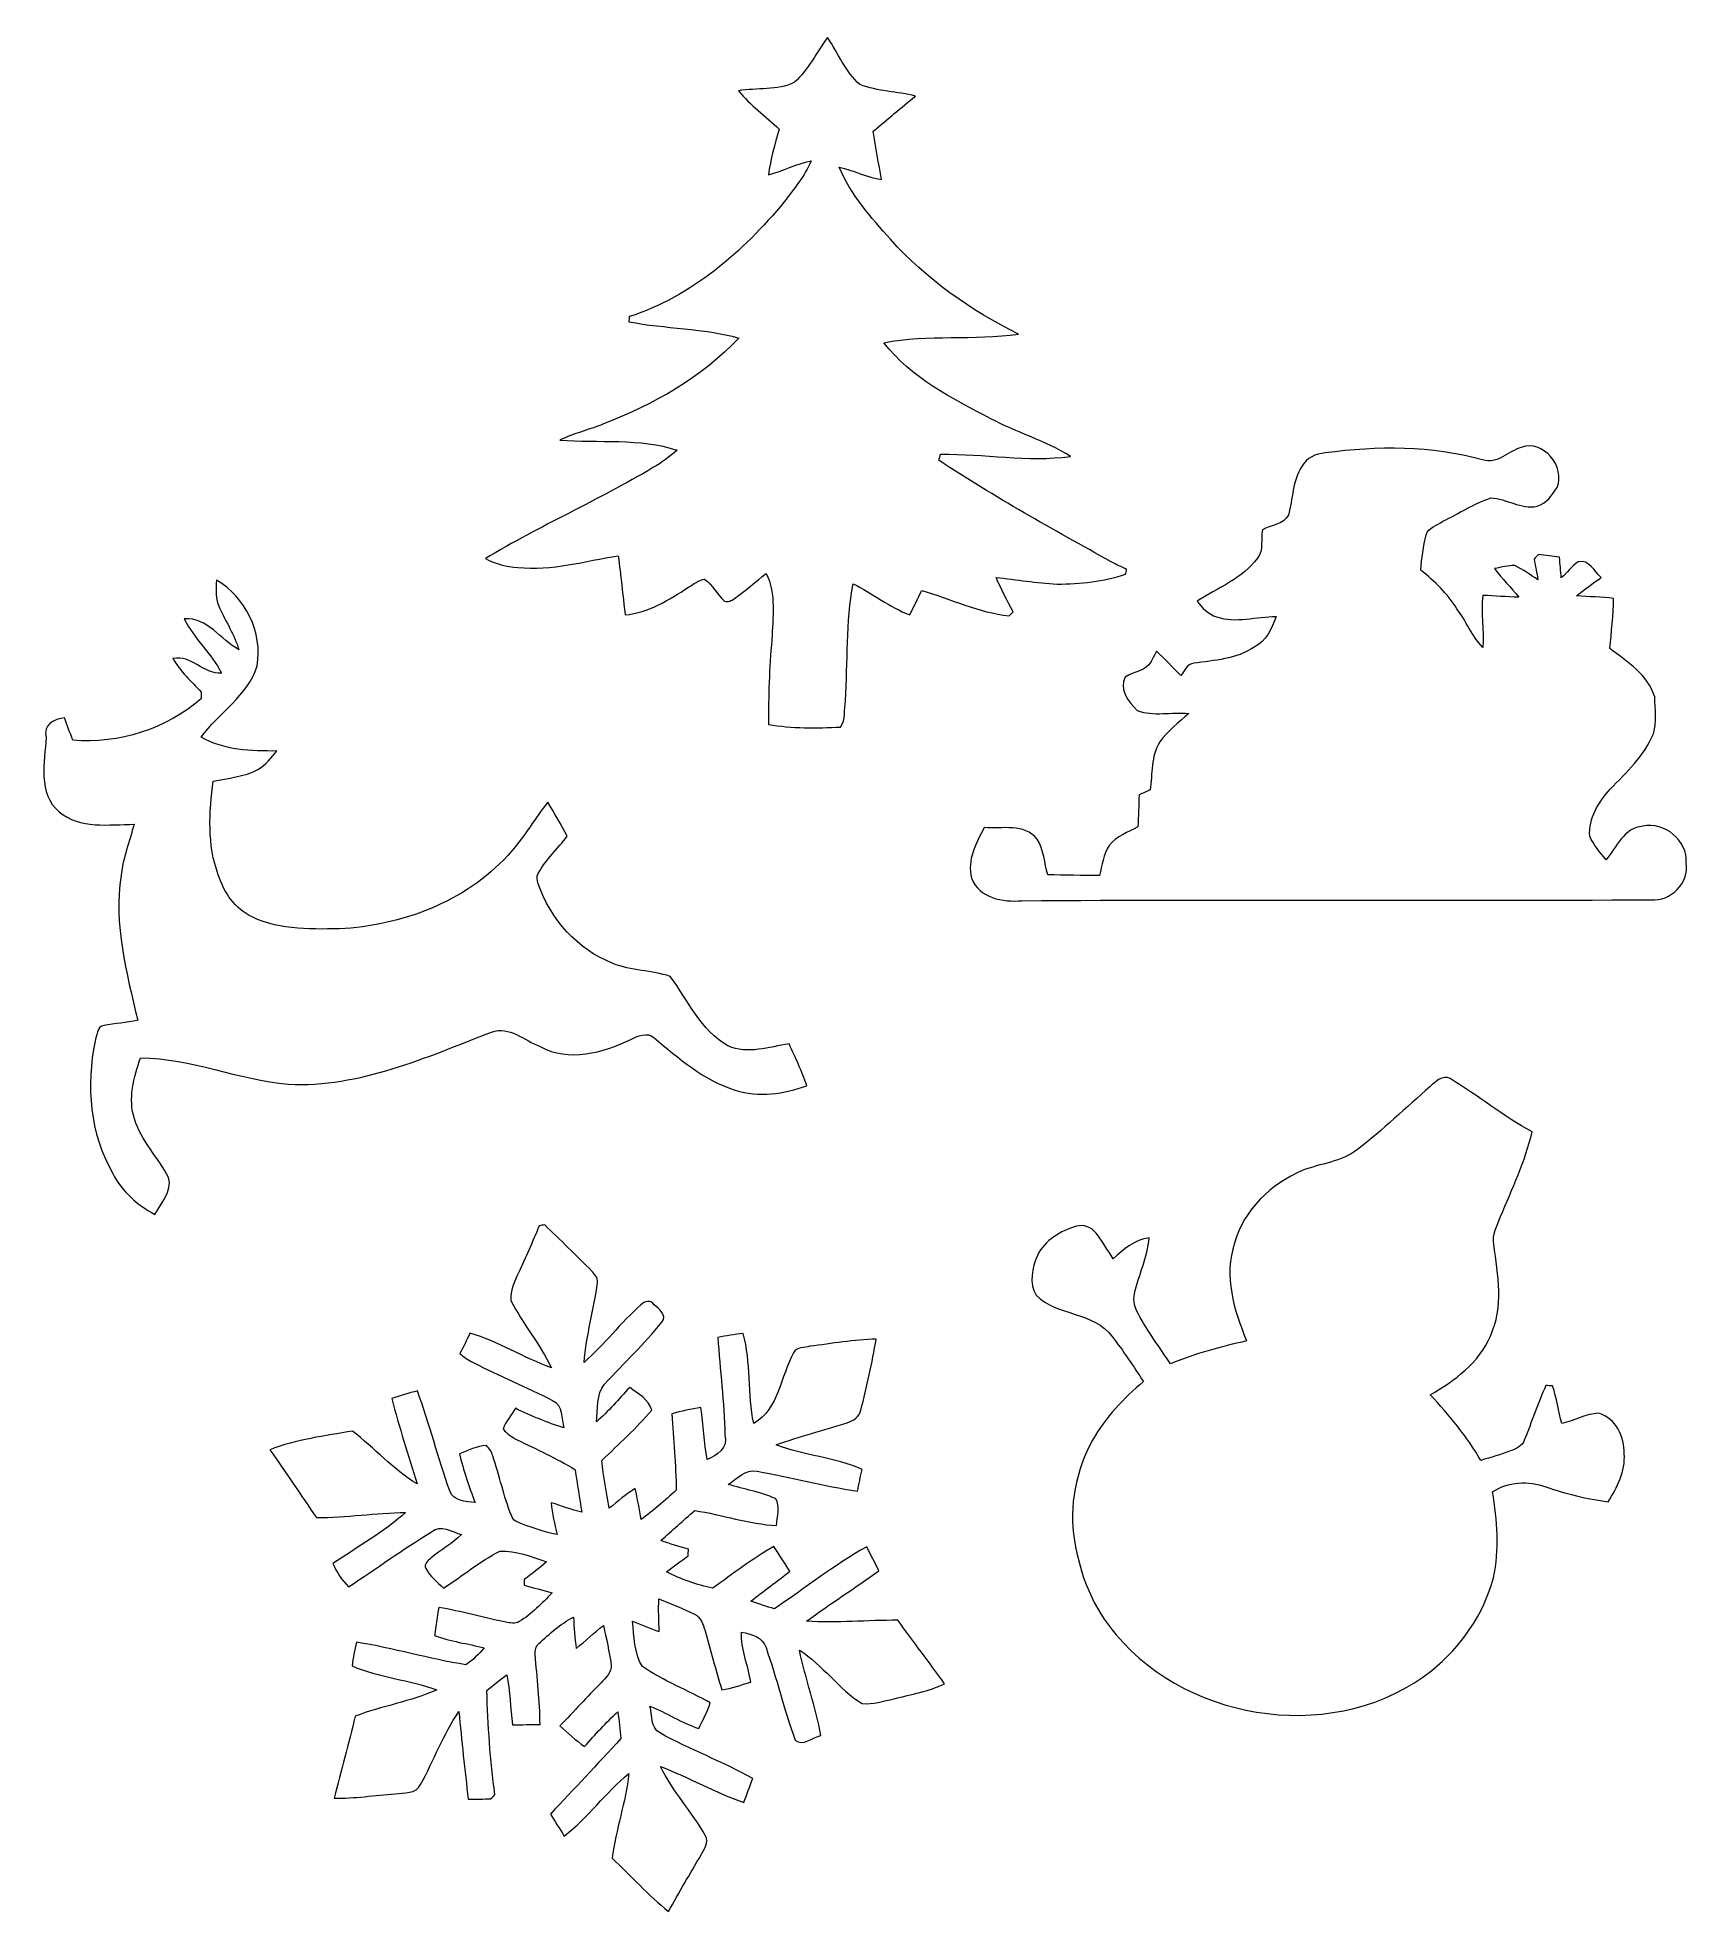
# Model space of a CAD drawing. Header units: centimetres. Extents: x -14.2 to 14.1, y -16.1 to 16.1.
import ezdxf

# ---------------------------------------------------------------- set-up
doc = ezdxf.new("R2010")
doc.units = ezdxf.units.CM
doc.header["$MEASUREMENT"] = 0
doc.layers.add('Layer 1', color=7, linetype='Continuous')

msp = doc.modelspace()

# ---------------------------------------------------------------- linework, layer by layer
at = {"layer": 'Layer 1', "color": 252, "lineweight": 9}
for points, knots in [([(-1.21209, 15.29874), (-0.97714, 15.5171), (-0.83426, 15.81167), (-0.64482, 16.06709), (-0.64482, 16.06709), (-0.46349, 15.79686), (-0.33967, 15.47689), (-0.0899, 15.25922), (-0.0899, 15.25922), (0.21384, 15.14245), (0.54792, 15.14034), (0.86295, 15.06308), (0.86295, 15.06308), (0.62271, 14.85988), (0.37541, 14.6655), (0.13799, 14.45912), (0.13799, 14.45912), (0.17927, 14.18149), (0.23077, 13.90597), (0.28087, 13.62974), (0.28087, 13.62974), (0.02969, 13.66784), (-0.1982, 13.79026), (-0.4455, 13.84423), (-0.4455, 13.84423), (-0.25183, 13.37222), (0.09883, 12.98345), (0.43362, 12.60598), (0.43362, 12.60598), (1.04534, 11.9223), (1.80769, 11.38502), (2.62931, 10.9825), (2.62931, 10.9825), (1.86413, 10.87067), (1.08097, 10.98003), (0.32038, 10.83363), (0.32038, 10.83363), (0.78675, 10.22826), (1.49195, 9.87725), (2.15553, 9.53047), (2.15553, 9.53047), (2.59827, 9.29022), (3.09357, 9.15229), (3.52007, 8.88347), (3.52007, 8.88347), (2.77783, 8.78328), (2.03735, 8.93251), (1.29369, 8.91981), (1.29369, 8.91981), (1.28593, 8.89441), (1.2697, 8.84325), (1.26194, 8.81785), (1.26194, 8.81785), (2.21656, 8.18568), (3.22021, 7.63217), (4.22034, 7.07654), (4.22034, 7.07654), (4.30677, 7.02998), (4.39567, 6.98835), (4.48457, 6.94672), (4.48457, 6.94672), (4.47998, 6.9252), (4.47081, 6.88287), (4.46622, 6.8617), (4.46622, 6.8617), (4.08734, 6.73752), (3.68835, 6.69554), (3.29147, 6.69484), (3.29147, 6.69484), (2.93975, 6.71283), (2.59262, 6.77033), (2.24337, 6.80808), (2.24337, 6.80808), (2.33368, 6.60841), (2.43175, 6.41191), (2.53759, 6.21965), (2.53759, 6.21965), (2.51395, 6.19672), (2.49032, 6.17379), (2.46703, 6.15086), (2.46703, 6.15086), (1.94245, 6.20518), (1.46867, 6.44119), (0.96843, 6.58442), (0.96843, 6.58442), (0.9014, 6.44437), (0.83261, 6.30537), (0.76417, 6.16638), (0.76417, 6.16638), (0.41775, 6.30079), (0.12353, 6.53432), (-0.20667, 6.70013), (-0.20667, 6.70013), (-0.3305, 6.03832), (-0.2991, 5.3631), (-0.3379, 4.69424), (-0.3379, 4.69424), (-0.36718, 4.54748), (-0.32732, 4.37039), (-0.42398, 4.24233), (-0.42398, 4.24233), (-0.83603, 4.22504), (-1.25336, 4.21728), (-1.66082, 4.28784), (-1.66082, 4.28784), (-1.65941, 4.77255), (-1.64565, 5.25727), (-1.60226, 5.73987), (-1.60226, 5.73987), (-1.58603, 6.11946), (-1.52465, 6.52304), (-1.69786, 6.87793), (-1.69786, 6.87793), (-1.8799, 6.7347), (-2.0524, 6.57913), (-2.24185, 6.44542), (-2.24185, 6.44542), (-2.29159, 6.41262), (-2.35403, 6.37557), (-2.41435, 6.40239), (-2.41435, 6.40239), (-2.53783, 6.5188), (-2.61897, 6.67544), (-2.75444, 6.7795), (-2.75444, 6.7795), (-2.85886, 6.76292), (-2.94424, 6.69202), (-3.03208, 6.63945), (-3.03208, 6.63945), (-3.36404, 6.4232), (-3.71506, 6.20554), (-4.11828, 6.16497), (-4.11828, 6.16497), (-4.15849, 6.50293), (-4.19201, 6.84195), (-4.2354, 7.17955), (-4.2354, 7.17955), (-4.80655, 7.09277), (-5.37664, 6.9118), (-5.96049, 6.98165), (-5.96049, 6.98165), (-6.15381, 6.99047), (-6.34396, 7.04021), (-6.51435, 7.13228), (-6.51435, 7.13228), (-5.57949, 7.69426), (-4.57724, 8.13276), (-3.64062, 8.69085), (-3.64062, 8.69085), (-3.49281, 8.7787), (-3.34958, 8.87536), (-3.22293, 8.99177), (-3.22293, 8.99177), (-3.87275, 9.20238), (-4.57054, 9.11031), (-5.24082, 9.16358), (-5.24082, 9.16358), (-4.99881, 9.27576), (-4.73846, 9.34102), (-4.49046, 9.43945), (-4.49046, 9.43945), (-3.63074, 9.77494), (-2.80348, 10.23602), (-2.16495, 10.913), (-2.16495, 10.913), (-2.78055, 11.08304), (-3.42825, 11.07105), (-4.05408, 11.19346), (-4.05408, 11.19346), (-4.05231, 11.21533), (-4.04878, 11.25872), (-4.04737, 11.2806), (-4.04737, 11.2806), (-2.97422, 11.62491), (-2.0958, 12.3929), (-1.38884, 13.2491), (-1.38884, 13.2491), (-1.22302, 13.47346), (-1.03605, 13.69007), (-0.92775, 13.95077), (-0.92775, 13.95077), (-1.18069, 13.89785), (-1.41247, 13.77897), (-1.66047, 13.70982), (-1.66047, 13.70982), (-1.62166, 13.97688), (-1.55499, 14.23934), (-1.47455, 14.49652), (-1.47455, 14.49652), (-1.70845, 14.71454), (-1.97127, 14.90433), (-2.17411, 15.15304), (-2.17411, 15.15304), (-1.85591, 15.20701), (-1.50807, 15.15092), (-1.21209, 15.29874)], [0, 0, 0, 0, 0.02, 0.02, 0.02, 0.02, 0.04, 0.04, 0.04, 0.04, 0.06, 0.06, 0.06, 0.06, 0.08, 0.08, 0.08, 0.08, 0.1, 0.1, 0.1, 0.1, 0.12, 0.12, 0.12, 0.12, 0.14, 0.14, 0.14, 0.14, 0.16, 0.16, 0.16, 0.16, 0.18, 0.18, 0.18, 0.18, 0.2, 0.2, 0.2, 0.2, 0.22, 0.22, 0.22, 0.22, 0.24, 0.24, 0.24, 0.24, 0.26, 0.26, 0.26, 0.26, 0.28, 0.28, 0.28, 0.28, 0.3, 0.3, 0.3, 0.3, 0.32, 0.32, 0.32, 0.32, 0.34, 0.34, 0.34, 0.34, 0.36, 0.36, 0.36, 0.36, 0.38, 0.38, 0.38, 0.38, 0.4, 0.4, 0.4, 0.4, 0.42, 0.42, 0.42, 0.42, 0.44, 0.44, 0.44, 0.44, 0.46, 0.46, 0.46, 0.46, 0.48, 0.48, 0.48, 0.48, 0.5, 0.5, 0.5, 0.5, 0.52, 0.52, 0.52, 0.52, 0.54, 0.54, 0.54, 0.54, 0.56, 0.56, 0.56, 0.56, 0.58, 0.58, 0.58, 0.58, 0.6, 0.6, 0.6, 0.6, 0.62, 0.62, 0.62, 0.62, 0.64, 0.64, 0.64, 0.64, 0.66, 0.66, 0.66, 0.66, 0.68, 0.68, 0.68, 0.68, 0.7, 0.7, 0.7, 0.7, 0.72, 0.72, 0.72, 0.72, 0.74, 0.74, 0.74, 0.74, 0.76, 0.76, 0.76, 0.76, 0.78, 0.78, 0.78, 0.78, 0.8, 0.8, 0.8, 0.8, 0.82, 0.82, 0.82, 0.82, 0.84, 0.84, 0.84, 0.84, 0.86, 0.86, 0.86, 0.86, 0.88, 0.88, 0.88, 0.88, 0.9, 0.9, 0.9, 0.9, 0.92, 0.92, 0.92, 0.92, 0.94, 0.94, 0.94, 0.94, 0.96, 0.96, 0.96, 0.96, 1, 1, 1, 1]), ([(11.25402, 9.03834), (11.6262, 9.18333), (12.01814, 8.69897), (11.86821, 8.35325), (11.86821, 8.35325), (11.78389, 8.22201), (11.683, 8.0742), (11.52354, 8.02975), (11.52354, 8.02975), (11.24661, 7.97084), (11.00143, 8.16239), (10.73332, 8.17298), (10.73332, 8.17298), (10.44369, 8.07173), (10.18193, 7.9091), (9.90923, 7.77046), (9.90923, 7.77046), (9.80763, 7.70414), (9.66299, 7.66533), (9.62031, 7.53833), (9.62031, 7.53833), (9.56915, 7.34113), (9.54939, 7.13722), (9.52788, 6.93473), (9.52788, 6.93473), (9.76458, 6.74387), (9.98577, 6.53044), (10.15018, 6.27221), (10.15018, 6.27221), (10.30751, 6.05772), (10.407, 5.80055), (10.59609, 5.60969), (10.59609, 5.60969), (10.61197, 5.90673), (10.55728, 6.20448), (10.59503, 6.50046), (10.59503, 6.50046), (10.80035, 6.49164), (11.00496, 6.47612), (11.21063, 6.468), (11.21063, 6.468), (11.08328, 6.64051), (10.91677, 6.78092), (10.79682, 6.95942), (10.79682, 6.95942), (10.91147, 6.98553), (11.02507, 7.01199), (11.14395, 7.01304), (11.14395, 7.01304), (11.28471, 6.94707), (11.40924, 6.85218), (11.53907, 6.76751), (11.53907, 6.76751), (11.5186, 6.88569), (11.49567, 7.00352), (11.4738, 7.12099), (11.4738, 7.12099), (11.49885, 7.14886), (11.52425, 7.17638), (11.54965, 7.2039), (11.54965, 7.2039), (11.66889, 7.19014), (11.79024, 7.17285), (11.90948, 7.15415), (11.90948, 7.15415), (11.9176, 7.03633), (11.92924, 6.91709), (11.93912, 6.79891), (11.93912, 6.79891), (12.03542, 6.89169), (12.12256, 6.9947), (12.22804, 7.07795), (12.22804, 7.07795), (12.4203, 7.12029), (12.5018, 6.90968), (12.6228, 6.80984), (12.6228, 6.80984), (12.4831, 6.7033), (12.33775, 6.60382), (12.19911, 6.49552), (12.19911, 6.49552), (12.41184, 6.47612), (12.62527, 6.47188), (12.83799, 6.44966), (12.83799, 6.44966), (12.83482, 6.16144), (12.79742, 5.87534), (12.77308, 5.58853), (12.77308, 5.58853), (13.07224, 5.36416), (13.42643, 5.14121), (13.54178, 4.76056), (13.54178, 4.76056), (13.54919, 4.55242), (13.58518, 4.33052), (13.52132, 4.12732), (13.52132, 4.12732), (13.36257, 3.75056), (13.05813, 3.46339), (12.77696, 3.17588), (12.77696, 3.17588), (12.57941, 2.95575), (12.40478, 2.68093), (12.42842, 2.37261), (12.42842, 2.37261), (12.4898, 2.21809), (12.60622, 2.09603), (12.70782, 1.96691), (12.70782, 1.96691), (12.88668, 2.18105), (13.01544, 2.52183), (13.33717, 2.54194), (13.33717, 2.54194), (13.71112, 2.62872), (14.11187, 2.29535), (14.084, 1.90976), (14.084, 1.90976), (14.13939, 1.57533), (13.81519, 1.24301), (13.47934, 1.28111), (13.47934, 1.28111), (9.88136, 1.25924), (6.28232, 1.29134), (2.68434, 1.26418), (2.68434, 1.26418), (2.36261, 1.24054), (1.95515, 1.30263), (1.82533, 1.65082), (1.82533, 1.65082), (1.74207, 1.96268), (1.89906, 2.25478), (2.04299, 2.51901), (2.04299, 2.51901), (2.34779, 2.49361), (2.72632, 2.59768), (2.95069, 2.31898), (2.95069, 2.31898), (3.06605, 2.13907), (3.07346, 1.91188), (3.13061, 1.71044), (3.13061, 1.71044), (3.42588, 1.70127), (3.72151, 1.69809), (4.01714, 1.69809), (4.01714, 1.69809), (4.06335, 1.87166), (4.08029, 2.06004), (4.18294, 2.21315), (4.18294, 2.21315), (4.3103, 2.37049), (4.50468, 2.4414), (4.67895, 2.53136), (4.67895, 2.53136), (4.686, 2.71409), (4.69271, 2.89683), (4.69835, 3.07887), (4.69835, 3.07887), (4.76079, 3.1085), (4.82394, 3.13707), (4.88744, 3.16459), (4.88744, 3.16459), (4.92942, 3.43905), (4.89414, 3.74385), (5.0543, 3.98692), (5.0543, 3.98692), (5.1873, 4.17918), (5.37815, 4.31923), (5.54996, 4.47481), (5.54996, 4.47481), (5.25856, 4.50656), (4.94388, 4.42083), (4.66519, 4.52667), (4.66519, 4.52667), (4.52232, 4.6646), (4.34593, 4.89708), (4.46128, 5.10099), (4.46128, 5.10099), (4.59816, 5.20153), (4.82429, 5.19659), (4.90367, 5.36663), (4.90367, 5.36663), (4.93577, 5.42554), (4.96505, 5.48587), (4.9961, 5.54549), (4.9961, 5.54549), (5.13862, 5.40791), (5.27726, 5.26679), (5.4152, 5.12462), (5.4152, 5.12462), (5.47764, 5.20365), (5.51715, 5.33065), (5.63462, 5.3377), (5.63462, 5.3377), (5.98811, 5.3878), (6.36523, 5.40438), (6.66967, 5.61463), (6.66967, 5.61463), (6.88452, 5.71094), (6.96742, 5.93778), (7.05067, 6.13886), (7.05067, 6.13886), (6.71024, 6.14204), (6.35817, 6.01715), (6.0248, 6.13216), (6.0248, 6.13216), (5.8858, 6.17943), (5.78138, 6.28809), (5.69107, 6.39886), (5.69107, 6.39886), (6.04067, 6.63381), (6.47776, 6.78515), (6.72929, 7.1411), (6.72929, 7.1411), (6.83618, 7.27657), (6.78327, 7.46636), (6.8122, 7.6237), (6.8122, 7.6237), (6.95366, 7.70978), (7.18014, 7.71084), (7.25811, 7.8777), (7.25811, 7.8777), (7.33925, 8.15463), (7.32549, 8.46402), (7.49059, 8.71273), (7.49059, 8.71273), (7.5682, 8.85807), (7.73118, 8.93251), (7.89098, 8.94239), (7.89098, 8.94239), (8.78846, 9.06445), (9.71097, 9.06621), (10.5908, 8.82526), (10.5908, 8.82526), (10.84021, 8.73954), (11.02965, 8.97519), (11.25402, 9.03834)], [0, 0, 0, 0, 0.01666667, 0.01666667, 0.01666667, 0.01666667, 0.03333333, 0.03333333, 0.03333333, 0.03333333, 0.05, 0.05, 0.05, 0.05, 0.06666667, 0.06666667, 0.06666667, 0.06666667, 0.08333333, 0.08333333, 0.08333333, 0.08333333, 0.1, 0.1, 0.1, 0.1, 0.11666667, 0.11666667, 0.11666667, 0.11666667, 0.13333333, 0.13333333, 0.13333333, 0.13333333, 0.15, 0.15, 0.15, 0.15, 0.16666667, 0.16666667, 0.16666667, 0.16666667, 0.18333333, 0.18333333, 0.18333333, 0.18333333, 0.2, 0.2, 0.2, 0.2, 0.21666667, 0.21666667, 0.21666667, 0.21666667, 0.23333333, 0.23333333, 0.23333333, 0.23333333, 0.25, 0.25, 0.25, 0.25, 0.26666667, 0.26666667, 0.26666667, 0.26666667, 0.28333333, 0.28333333, 0.28333333, 0.28333333, 0.3, 0.3, 0.3, 0.3, 0.31666667, 0.31666667, 0.31666667, 0.31666667, 0.33333333, 0.33333333, 0.33333333, 0.33333333, 0.35, 0.35, 0.35, 0.35, 0.36666667, 0.36666667, 0.36666667, 0.36666667, 0.38333333, 0.38333333, 0.38333333, 0.38333333, 0.4, 0.4, 0.4, 0.4, 0.41666667, 0.41666667, 0.41666667, 0.41666667, 0.43333333, 0.43333333, 0.43333333, 0.43333333, 0.45, 0.45, 0.45, 0.45, 0.46666667, 0.46666667, 0.46666667, 0.46666667, 0.48333333, 0.48333333, 0.48333333, 0.48333333, 0.5, 0.5, 0.5, 0.5, 0.51666667, 0.51666667, 0.51666667, 0.51666667, 0.53333333, 0.53333333, 0.53333333, 0.53333333, 0.55, 0.55, 0.55, 0.55, 0.56666667, 0.56666667, 0.56666667, 0.56666667, 0.58333333, 0.58333333, 0.58333333, 0.58333333, 0.6, 0.6, 0.6, 0.6, 0.61666667, 0.61666667, 0.61666667, 0.61666667, 0.63333333, 0.63333333, 0.63333333, 0.63333333, 0.65, 0.65, 0.65, 0.65, 0.66666667, 0.66666667, 0.66666667, 0.66666667, 0.68333333, 0.68333333, 0.68333333, 0.68333333, 0.7, 0.7, 0.7, 0.7, 0.71666667, 0.71666667, 0.71666667, 0.71666667, 0.73333333, 0.73333333, 0.73333333, 0.73333333, 0.75, 0.75, 0.75, 0.75, 0.76666667, 0.76666667, 0.76666667, 0.76666667, 0.78333333, 0.78333333, 0.78333333, 0.78333333, 0.8, 0.8, 0.8, 0.8, 0.81666667, 0.81666667, 0.81666667, 0.81666667, 0.83333333, 0.83333333, 0.83333333, 0.83333333, 0.85, 0.85, 0.85, 0.85, 0.86666667, 0.86666667, 0.86666667, 0.86666667, 0.88333333, 0.88333333, 0.88333333, 0.88333333, 0.9, 0.9, 0.9, 0.9, 0.91666667, 0.91666667, 0.91666667, 0.91666667, 0.93333333, 0.93333333, 0.93333333, 0.93333333, 0.95, 0.95, 0.95, 0.95, 0.96666667, 0.96666667, 0.96666667, 0.96666667, 1, 1, 1, 1]), ([(-11.12798, 6.76434), (-10.63056, 6.474), (-10.32929, 5.86193), (-10.43124, 5.29114), (-10.43124, 5.29114), (-10.58787, 4.77114), (-11.09164, 4.49033), (-11.39079, 4.06735), (-11.39079, 4.06735), (-10.99463, 3.84334), (-10.53425, 3.82958), (-10.09081, 3.8324), (-10.09081, 3.8324), (-10.191, 3.7181), (-10.28695, 3.59322), (-10.41854, 3.51278), (-10.41854, 3.51278), (-10.65631, 3.39107), (-10.9276, 3.36673), (-11.18618, 3.31699), (-11.18618, 3.31699), (-11.2518, 2.78289), (-11.29025, 2.22162), (-11.09623, 1.70797), (-11.09623, 1.70797), (-10.99674, 1.40917), (-10.81083, 1.12271), (-10.51485, 0.98725), (-10.51485, 0.98725), (-10.02308, 0.74947), (-9.45439, 0.77593), (-8.92311, 0.78652), (-8.92311, 0.78652), (-7.85596, 0.86836), (-6.77046, 1.29064), (-6.06279, 2.11931), (-6.06279, 2.11931), (-5.83525, 2.38213), (-5.65816, 2.68234), (-5.44649, 2.95681), (-5.44649, 2.95681), (-5.32937, 2.76489), (-5.21789, 2.5691), (-5.10994, 2.3719), (-5.10994, 2.3719), (-5.27363, 2.15706), (-5.48, 1.97326), (-5.60736, 1.73267), (-5.60736, 1.73267), (-5.64158, 1.67763), (-5.62888, 1.61166), (-5.60912, 1.55416), (-5.60912, 1.55416), (-5.39886, 0.94668), (-4.93214, 0.42598), (-4.32854, 0.18997), (-4.32854, 0.18997), (-4.01527, 0.0612), (-3.66073, 0.07355), (-3.34499, -0.03158), (-3.34499, -0.03158), (-3.03808, -0.44503), (-2.82288, -0.95762), (-2.35368, -1.22396), (-2.35368, -1.22396), (-2.01466, -1.37495), (-1.65165, -1.2416), (-1.30698, -1.19045), (-1.30698, -1.19045), (-1.19692, -1.4254), (-1.08438, -1.66), (-1.00042, -1.90624), (-1.00042, -1.90624), (-1.39165, -2.04841), (-1.82698, -2.11332), (-2.23091, -1.98208), (-2.23091, -1.98208), (-2.76891, -1.8191), (-3.19929, -1.43351), (-3.62404, -1.08215), (-3.62404, -1.08215), (-3.74187, -0.98302), (-3.90485, -1.05428), (-4.02268, -1.11496), (-4.02268, -1.11496), (-4.49787, -1.33897), (-5.08701, -1.5083), (-5.57702, -1.23525), (-5.57702, -1.23525), (-5.84724, -1.13189), (-6.1016, -0.87542), (-6.41239, -0.98831), (-6.41239, -0.98831), (-7.52999, -1.42046), (-8.66947, -1.93763), (-9.89536, -1.88331), (-9.89536, -1.88331), (-10.75297, -1.80569), (-11.56048, -1.43422), (-12.42937, -1.43175), (-12.42937, -1.43175), (-12.54896, -1.7616), (-12.64704, -2.13131), (-12.5345, -2.47703), (-12.5345, -2.47703), (-12.42338, -2.85415), (-12.12704, -3.13673), (-11.94924, -3.47963), (-11.94924, -3.47963), (-11.88257, -3.72445), (-12.07906, -3.9146), (-12.18419, -4.11427), (-12.18419, -4.11427), (-12.48088, -3.95094), (-12.75463, -3.72234), (-12.90351, -3.41154), (-12.90351, -3.41154), (-13.30391, -2.73491), (-13.36564, -1.90165), (-13.21042, -1.14283), (-13.21042, -1.14283), (-13.18008, -1.06098), (-13.18291, -0.89094), (-13.06155, -0.87436), (-13.06155, -0.87436), (-12.86752, -0.83944), (-12.66961, -0.82815), (-12.47735, -0.7837), (-12.47735, -0.7837), (-12.67244, 0.02416), (-12.89257, 0.85954), (-12.76522, 1.69668), (-12.76522, 1.69668), (-12.72782, 1.99937), (-12.62023, 2.28371), (-12.54014, 2.57545), (-12.54014, 2.57545), (-12.96912, 2.57263), (-13.47218, 2.48973), (-13.82602, 2.791), (-13.82602, 2.791), (-14.1982, 3.09686), (-14.07755, 3.65001), (-14.04792, 4.06417), (-14.04792, 4.06417), (-14.10542, 4.28043), (-13.90928, 4.38697), (-13.73359, 4.40249), (-13.73359, 4.40249), (-13.68808, 4.27408), (-13.64399, 4.1439), (-13.58966, 4.01831), (-13.58966, 4.01831), (-12.79556, 3.95023), (-11.9944, 4.21058), (-11.38938, 4.7274), (-11.38938, 4.7274), (-11.38938, 4.75562), (-11.38903, 4.81277), (-11.38903, 4.84099), (-11.38903, 4.84099), (-11.55942, 5.02479), (-11.74745, 5.19694), (-11.87375, 5.41602), (-11.87375, 5.41602), (-11.55378, 5.48975), (-11.35023, 5.14226), (-11.04049, 5.16696), (-11.04049, 5.16696), (-11.21335, 5.50492), (-11.51638, 5.75574), (-11.68007, 6.10076), (-11.68007, 6.10076), (-11.28567, 6.12404), (-11.05636, 5.74234), (-10.74521, 5.56983), (-10.74521, 5.56983), (-10.81683, 5.82489), (-10.96534, 6.04679), (-11.07506, 6.28526), (-11.07506, 6.28526), (-11.14703, 6.43308), (-11.13362, 6.60453), (-11.12798, 6.76434)], [0, 0, 0, 0, 0.0212766, 0.0212766, 0.0212766, 0.0212766, 0.04255319, 0.04255319, 0.04255319, 0.04255319, 0.06382979, 0.06382979, 0.06382979, 0.06382979, 0.08510638, 0.08510638, 0.08510638, 0.08510638, 0.10638298, 0.10638298, 0.10638298, 0.10638298, 0.12765957, 0.12765957, 0.12765957, 0.12765957, 0.14893617, 0.14893617, 0.14893617, 0.14893617, 0.17021277, 0.17021277, 0.17021277, 0.17021277, 0.19148936, 0.19148936, 0.19148936, 0.19148936, 0.21276596, 0.21276596, 0.21276596, 0.21276596, 0.23404255, 0.23404255, 0.23404255, 0.23404255, 0.25531915, 0.25531915, 0.25531915, 0.25531915, 0.27659574, 0.27659574, 0.27659574, 0.27659574, 0.29787234, 0.29787234, 0.29787234, 0.29787234, 0.31914894, 0.31914894, 0.31914894, 0.31914894, 0.34042553, 0.34042553, 0.34042553, 0.34042553, 0.36170213, 0.36170213, 0.36170213, 0.36170213, 0.38297872, 0.38297872, 0.38297872, 0.38297872, 0.40425532, 0.40425532, 0.40425532, 0.40425532, 0.42553191, 0.42553191, 0.42553191, 0.42553191, 0.44680851, 0.44680851, 0.44680851, 0.44680851, 0.46808511, 0.46808511, 0.46808511, 0.46808511, 0.4893617, 0.4893617, 0.4893617, 0.4893617, 0.5106383, 0.5106383, 0.5106383, 0.5106383, 0.53191489, 0.53191489, 0.53191489, 0.53191489, 0.55319149, 0.55319149, 0.55319149, 0.55319149, 0.57446809, 0.57446809, 0.57446809, 0.57446809, 0.59574468, 0.59574468, 0.59574468, 0.59574468, 0.61702128, 0.61702128, 0.61702128, 0.61702128, 0.63829787, 0.63829787, 0.63829787, 0.63829787, 0.65957447, 0.65957447, 0.65957447, 0.65957447, 0.68085106, 0.68085106, 0.68085106, 0.68085106, 0.70212766, 0.70212766, 0.70212766, 0.70212766, 0.72340426, 0.72340426, 0.72340426, 0.72340426, 0.74468085, 0.74468085, 0.74468085, 0.74468085, 0.76595745, 0.76595745, 0.76595745, 0.76595745, 0.78723404, 0.78723404, 0.78723404, 0.78723404, 0.80851064, 0.80851064, 0.80851064, 0.80851064, 0.82978723, 0.82978723, 0.82978723, 0.82978723, 0.85106383, 0.85106383, 0.85106383, 0.85106383, 0.87234043, 0.87234043, 0.87234043, 0.87234043, 0.89361702, 0.89361702, 0.89361702, 0.89361702, 0.91489362, 0.91489362, 0.91489362, 0.91489362, 0.93617021, 0.93617021, 0.93617021, 0.93617021, 0.95744681, 0.95744681, 0.95744681, 0.95744681, 1, 1, 1, 1]), ([(9.68875, -1.91823), (9.78081, -1.84626), (9.90147, -1.70974), (10.03128, -1.78523), (10.03128, -1.78523), (10.51213, -2.0731), (10.94816, -2.43223), (11.44205, -2.69963), (11.44205, -2.69963), (11.31682, -3.2034), (11.0988, -3.67577), (10.89595, -4.15167), (10.89595, -4.15167), (10.8381, -4.30407), (10.75272, -4.46246), (10.78095, -4.63144), (10.78095, -4.63144), (10.85785, -5.15038), (10.95345, -5.70354), (10.72309, -6.19919), (10.72309, -6.19919), (10.53012, -6.66168), (10.10889, -6.96084), (9.69333, -7.20743), (9.69333, -7.20743), (10.01683, -7.55491), (10.32022, -7.92216), (10.56081, -8.33279), (10.56081, -8.33279), (10.7305, -8.27987), (10.9016, -8.22943), (11.06952, -8.16945), (11.06952, -8.16945), (11.16406, -8.13382), (11.27025, -8.0862), (11.30553, -7.98283), (11.30553, -7.98283), (11.43323, -7.67309), (11.53554, -7.35313), (11.67559, -7.04833), (11.67559, -7.04833), (11.70417, -7.04974), (11.76096, -7.05185), (11.78954, -7.05326), (11.78954, -7.05326), (11.86327, -7.26317), (11.88338, -7.48683), (11.9504, -7.6992), (11.9504, -7.6992), (12.16313, -7.64734), (12.36562, -7.52881), (12.58646, -7.52387), (12.58646, -7.52387), (12.87398, -7.6103), (13.02814, -7.93098), (13.01932, -8.21673), (13.01932, -8.21673), (13.04155, -8.51623), (12.90255, -8.79634), (12.74204, -9.03976), (12.74204, -9.03976), (12.37797, -8.99495), (12.02167, -8.90676), (11.67594, -8.78434), (11.67594, -8.78434), (11.37467, -8.68274), (11.02754, -8.68804), (10.76013, -8.87289), (10.76013, -8.87289), (10.83845, -9.35761), (10.88255, -9.86138), (10.77707, -10.34503), (10.77707, -10.34503), (10.60703, -10.96945), (10.22249, -11.53107), (9.71803, -11.93324), (9.71803, -11.93324), (8.12982, -13.18913), (5.59441, -12.85716), (4.30571, -11.32082), (4.30571, -11.32082), (3.90954, -10.86997), (3.67953, -10.29212), (3.59134, -9.70263), (3.59134, -9.70263), (3.48338, -9.11596), (3.61991, -8.50248), (3.89966, -7.98213), (3.89966, -7.98213), (4.1205, -7.59443), (4.432, -7.26493), (4.77385, -6.9813), (4.77385, -6.9813), (4.59922, -6.71918), (4.42883, -6.4539), (4.2341, -6.20624), (4.2341, -6.20624), (3.92118, -5.77797), (3.2943, -5.85982), (2.93058, -5.50069), (2.93058, -5.50069), (2.80676, -5.29502), (2.86108, -5.02338), (2.95528, -4.81736), (2.95528, -4.81736), (3.08016, -4.55348), (3.35286, -4.39544), (3.62414, -4.31818), (3.62414, -4.31818), (3.74585, -4.28008), (3.88379, -4.3337), (3.95893, -4.43495), (3.95893, -4.43495), (4.07147, -4.57112), (4.15437, -4.72916), (4.25562, -4.87416), (4.25562, -4.87416), (4.43059, -4.71153), (4.61933, -4.54501), (4.86945, -4.5182), (4.86945, -4.5182), (4.84123, -4.84981), (4.68953, -5.15461), (4.61757, -5.4767), (4.61757, -5.4767), (4.59181, -5.59841), (4.62956, -5.71976), (4.68565, -5.82595), (4.68565, -5.82595), (4.84793, -6.12228), (5.04901, -6.39533), (5.23598, -6.6765), (5.23598, -6.6765), (5.65755, -6.50046), (6.09747, -6.38369), (6.54232, -6.2828), (6.54232, -6.2828), (6.32536, -5.75822), (6.14403, -5.16731), (6.33595, -4.60499), (6.33595, -4.60499), (6.49364, -4.03278), (6.95966, -3.58969), (7.49517, -3.3625), (7.49517, -3.3625), (7.80809, -3.23797), (8.16827, -3.21434), (8.44203, -3.00161), (8.44203, -3.00161), (8.87665, -2.6633), (9.28058, -2.28724), (9.68875, -1.91823)], [0, 0, 0, 0, 0.02564103, 0.02564103, 0.02564103, 0.02564103, 0.05128205, 0.05128205, 0.05128205, 0.05128205, 0.07692308, 0.07692308, 0.07692308, 0.07692308, 0.1025641, 0.1025641, 0.1025641, 0.1025641, 0.12820513, 0.12820513, 0.12820513, 0.12820513, 0.15384615, 0.15384615, 0.15384615, 0.15384615, 0.17948718, 0.17948718, 0.17948718, 0.17948718, 0.20512821, 0.20512821, 0.20512821, 0.20512821, 0.23076923, 0.23076923, 0.23076923, 0.23076923, 0.25641026, 0.25641026, 0.25641026, 0.25641026, 0.28205128, 0.28205128, 0.28205128, 0.28205128, 0.30769231, 0.30769231, 0.30769231, 0.30769231, 0.33333333, 0.33333333, 0.33333333, 0.33333333, 0.35897436, 0.35897436, 0.35897436, 0.35897436, 0.38461538, 0.38461538, 0.38461538, 0.38461538, 0.41025641, 0.41025641, 0.41025641, 0.41025641, 0.43589744, 0.43589744, 0.43589744, 0.43589744, 0.46153846, 0.46153846, 0.46153846, 0.46153846, 0.48717949, 0.48717949, 0.48717949, 0.48717949, 0.51282051, 0.51282051, 0.51282051, 0.51282051, 0.53846154, 0.53846154, 0.53846154, 0.53846154, 0.56410256, 0.56410256, 0.56410256, 0.56410256, 0.58974359, 0.58974359, 0.58974359, 0.58974359, 0.61538462, 0.61538462, 0.61538462, 0.61538462, 0.64102564, 0.64102564, 0.64102564, 0.64102564, 0.66666667, 0.66666667, 0.66666667, 0.66666667, 0.69230769, 0.69230769, 0.69230769, 0.69230769, 0.71794872, 0.71794872, 0.71794872, 0.71794872, 0.74358974, 0.74358974, 0.74358974, 0.74358974, 0.76923077, 0.76923077, 0.76923077, 0.76923077, 0.79487179, 0.79487179, 0.79487179, 0.79487179, 0.82051282, 0.82051282, 0.82051282, 0.82051282, 0.84615385, 0.84615385, 0.84615385, 0.84615385, 0.87179487, 0.87179487, 0.87179487, 0.87179487, 0.8974359, 0.8974359, 0.8974359, 0.8974359, 0.92307692, 0.92307692, 0.92307692, 0.92307692, 0.94871795, 0.94871795, 0.94871795, 0.94871795, 1, 1, 1, 1]), ([(-5.59183, -4.30795), (-5.5682, -4.30407), (-5.52093, -4.29595), (-5.49729, -4.29207), (-5.49729, -4.29207), (-5.22847, -4.55383), (-4.95789, -4.81454), (-4.69401, -5.08194), (-4.69401, -5.08194), (-4.64427, -5.13733), (-4.57971, -5.19906), (-4.59171, -5.28126), (-4.59171, -5.28126), (-4.65309, -5.73987), (-4.78327, -6.18861), (-4.82313, -6.6511), (-4.82313, -6.6511), (-4.47741, -6.34418), (-4.19307, -5.97518), (-3.85052, -5.66544), (-3.85052, -5.66544), (-3.78984, -5.60546), (-3.67272, -5.56983), (-3.61804, -5.66191), (-3.61804, -5.66191), (-3.54325, -5.73635), (-3.39015, -5.84288), (-3.48822, -5.96001), (-3.48822, -5.96001), (-3.78702, -6.33889), (-4.14897, -6.6645), (-4.46965, -7.02469), (-4.46965, -7.02469), (-4.62168, -7.20002), (-4.57513, -7.45825), (-4.6111, -7.67133), (-4.6111, -7.67133), (-4.40368, -7.49141), (-4.22623, -7.28151), (-4.03996, -7.08113), (-4.03996, -7.08113), (-3.89427, -7.1845), (-3.714, -7.28433), (-3.66249, -7.46884), (-3.66249, -7.46884), (-3.92249, -7.7814), (-4.22941, -8.05092), (-4.51868, -8.33526), (-4.51868, -8.33526), (-4.49293, -8.61043), (-4.43508, -8.8803), (-4.38921, -9.15265), (-4.38921, -9.15265), (-4.24175, -9.0394), (-4.10876, -8.90641), (-3.94507, -8.81574), (-3.94507, -8.81574), (-3.90309, -8.99107), (-3.87769, -9.16958), (-3.84488, -9.34773), (-3.84488, -9.34773), (-3.63356, -9.19216), (-3.43707, -9.01788), (-3.24128, -8.84326), (-3.24128, -8.84326), (-3.24833, -8.40617), (-3.28749, -7.97084), (-3.31818, -7.53516), (-3.31818, -7.53516), (-3.15484, -7.48506), (-2.98728, -7.45331), (-2.81829, -7.42721), (-2.81829, -7.42721), (-2.77843, -7.7239), (-2.76291, -8.02411), (-2.71034, -8.31903), (-2.71034, -8.31903), (-2.54594, -8.2453), (-2.3445, -8.11548), (-2.40519, -7.89746), (-2.40519, -7.89746), (-2.42, -7.3376), (-2.48703, -6.78021), (-2.53042, -6.22212), (-2.53042, -6.22212), (-2.38578, -6.19637), (-2.24043, -6.17414), (-2.09474, -6.15474), (-2.09474, -6.15474), (-1.95045, -6.65533), (-2.02453, -7.1912), (-1.91306, -7.69955), (-1.91306, -7.69955), (-1.47773, -7.44379), (-1.45303, -6.88993), (-1.22796, -6.48741), (-1.22796, -6.48741), (-1.18104, -6.38405), (-1.03676, -6.40274), (-0.95103, -6.37558), (-0.95103, -6.37558), (-0.57215, -6.32795), (-0.19362, -6.26269), (0.18879, -6.25069), (0.18879, -6.25069), (0.11753, -6.66062), (0.02828, -7.06738), (-0.07473, -7.4706), (-0.07473, -7.4706), (-0.10084, -7.58455), (-0.20632, -7.65228), (-0.31003, -7.68756), (-0.31003, -7.68756), (-0.71502, -7.81844), (-1.12918, -7.91898), (-1.52853, -8.06609), (-1.52853, -8.06609), (-1.05052, -8.25271), (-0.52417, -8.27176), (-0.05498, -8.48836), (-0.05498, -8.48836), (-0.07967, -8.61254), (-0.10719, -8.73496), (-0.13329, -8.85949), (-0.13329, -8.85949), (-0.7115, -8.76741), (-1.27982, -8.62383), (-1.85485, -8.51659), (-1.85485, -8.51659), (-2.0524, -8.47355), (-2.19916, -8.64535), (-2.34944, -8.74272), (-2.34944, -8.74272), (-2.08204, -8.83021), (-1.79664, -8.86619), (-1.54158, -8.98754), (-1.54158, -8.98754), (-1.44175, -9.11878), (-1.52147, -9.30222), (-1.52042, -9.45039), (-1.52042, -9.45039), (-1.99808, -9.42217), (-2.45352, -9.26306), (-2.92413, -9.19074), (-2.92413, -9.19074), (-3.11851, -9.36043), (-3.31007, -9.53294), (-3.50339, -9.70368), (-3.50339, -9.70368), (-3.35205, -9.76824), (-3.19224, -9.80846), (-3.03349, -9.85185), (-3.03349, -9.85185), (-3.03419, -9.89066), (-3.03455, -9.93017), (-3.03525, -9.97003), (-3.03525, -9.97003), (-3.16155, -10.05964), (-3.29066, -10.14642), (-3.41096, -10.24484), (-3.41096, -10.24484), (-3.15696, -10.3662), (-2.89167, -10.46815), (-2.61438, -10.52107), (-2.61438, -10.52107), (-2.26936, -10.27765), (-1.93387, -10.01695), (-1.56592, -9.80846), (-1.56592, -9.80846), (-1.47526, -9.94781), (-1.38248, -10.08856), (-1.29287, -10.22968), (-1.29287, -10.22968), (-1.50842, -10.40924), (-1.7409, -10.56764), (-1.95927, -10.74403), (-1.95927, -10.74403), (-1.82733, -10.79341), (-1.69398, -10.83751), (-1.55781, -10.87561), (-1.55781, -10.87561), (-1.02688, -10.52671), (-0.53264, -10.12173), (0.02546, -9.81481), (0.02546, -9.81481), (0.09531, -9.95028), (0.16833, -10.08574), (0.2343, -10.22368), (0.2343, -10.22368), (-0.17563, -10.51895), (-0.60108, -10.79165), (-1.00783, -11.09116), (-1.00783, -11.09116), (-0.48537, -11.12361), (0.03639, -11.0707), (0.55921, -11.07281), (0.55921, -11.07281), (0.82591, -11.43618), (1.09543, -11.79707), (1.36178, -12.16113), (1.36178, -12.16113), (1.09014, -12.29413), (0.78816, -12.34246), (0.49853, -12.41972), (0.49853, -12.41972), (0.31615, -12.45641), (0.13305, -12.52026), (-0.05498, -12.50298), (-0.05498, -12.50298), (-0.45503, -12.24898), (-0.72984, -11.84152), (-1.12777, -11.58434), (-1.12777, -11.58434), (-1.02582, -12.07788), (-0.85084, -12.55307), (-0.75877, -13.04908), (-0.75877, -13.04908), (-0.89529, -13.07165), (-1.07274, -13.25122), (-1.20009, -13.12633), (-1.20009, -13.12633), (-1.39342, -12.60775), (-1.51724, -12.06447), (-1.70174, -11.54201), (-1.70174, -11.54201), (-1.75537, -11.36386), (-1.95715, -11.306), (-2.12084, -11.2746), (-2.12084, -11.2746), (-2.14025, -11.56741), (-2.00478, -11.8454), (-1.96245, -12.13256), (-1.96245, -12.13256), (-2.12578, -12.18336), (-2.28912, -12.23804), (-2.45881, -12.26556), (-2.45881, -12.26556), (-2.56747, -11.93077), (-2.64473, -11.58752), (-2.74739, -11.25132), (-2.74739, -11.25132), (-2.78125, -11.14513), (-2.81759, -11.02378), (-2.92554, -10.97086), (-2.92554, -10.97086), (-3.12345, -10.86785), (-3.33335, -10.79165), (-3.53831, -10.70487), (-3.53831, -10.70487), (-3.55066, -10.8929), (-3.53796, -11.07952), (-3.53584, -11.26825), (-3.53584, -11.26825), (-3.69001, -11.21357), (-3.83782, -11.14478), (-3.99128, -11.08798), (-3.99128, -11.08798), (-3.96129, -11.34869), (-3.96553, -11.6362), (-3.82301, -11.86656), (-3.82301, -11.86656), (-3.45788, -12.11421), (-3.04019, -12.27085), (-2.65777, -12.48992), (-2.65777, -12.48992), (-2.71105, -12.64197), (-2.77984, -12.78802), (-2.85675, -12.92984), (-2.85675, -12.92984), (-3.15026, -12.836), (-3.40391, -12.65291), (-3.69283, -12.54848), (-3.69283, -12.54848), (-3.64909, -12.69983), (-3.68436, -12.91996), (-3.51997, -13.00427), (-3.51997, -13.00427), (-3.00633, -13.29814), (-2.44118, -13.49005), (-1.92928, -13.78814), (-1.92928, -13.78814), (-1.98008, -13.92396), (-2.03159, -14.05943), (-2.0831, -14.19596), (-2.0831, -14.19596), (-2.57416, -14.02874), (-3.02643, -13.76557), (-3.5108, -13.58106), (-3.5108, -13.58106), (-3.30266, -14.00757), (-2.97387, -14.35753), (-2.73891, -14.76781), (-2.73891, -14.76781), (-2.68106, -14.87964), (-2.76467, -14.99958), (-2.81512, -15.09695), (-2.81512, -15.09695), (-3.00562, -15.41798), (-3.19365, -15.74077), (-3.37533, -16.06709), (-3.37533, -16.06709), (-3.71964, -15.78487), (-4.02091, -15.45608), (-4.34194, -15.14951), (-4.34194, -15.14951), (-4.2735, -14.66127), (-4.10981, -14.19102), (-4.05372, -13.70101), (-4.05372, -13.70101), (-4.45342, -14.02627), (-4.75152, -14.46124), (-5.16321, -14.77381), (-5.16321, -14.77381), (-5.24223, -14.64645), (-5.32055, -14.52228), (-5.39745, -14.39528), (-5.39745, -14.39528), (-4.99281, -13.96665), (-4.59029, -13.53697), (-4.19272, -13.10234), (-4.19272, -13.10234), (-4.20295, -12.94818), (-4.22341, -12.79331), (-4.24316, -12.64056), (-4.24316, -12.64056), (-4.44847, -12.82612), (-4.63051, -13.03496), (-4.81749, -13.23887), (-4.81749, -13.23887), (-4.96353, -13.12704), (-5.10147, -13.00568), (-5.23553, -12.8808), (-5.23553, -12.8808), (-4.99705, -12.63985), (-4.77233, -12.3855), (-4.53103, -12.14738), (-4.53103, -12.14738), (-4.45448, -12.06024), (-4.34229, -11.96711), (-4.35993, -11.8387), (-4.35993, -11.8387), (-4.38815, -11.61045), (-4.44107, -11.38643), (-4.48905, -11.16242), (-4.48905, -11.16242), (-4.65168, -11.2866), (-4.79738, -11.43018), (-4.95895, -11.55541), (-4.95895, -11.55541), (-4.97835, -11.37726), (-4.99176, -11.19946), (-5.00552, -11.02096), (-5.00552, -11.02096), (-5.22671, -11.1349), (-5.41544, -11.30283), (-5.59607, -11.47181), (-5.59607, -11.47181), (-5.64793, -11.51837), (-5.66909, -11.59034), (-5.66168, -11.65878), (-5.66168, -11.65878), (-5.62711, -12.05883), (-5.58231, -12.45817), (-5.57702, -12.86034), (-5.57702, -12.86034), (-5.73471, -12.86175), (-5.89169, -12.86493), (-6.04868, -12.86422), (-6.04868, -12.86422), (-6.08396, -12.57812), (-6.09631, -12.2899), (-6.14464, -12.00591), (-6.14464, -12.00591), (-6.26317, -12.09199), (-6.37712, -12.18406), (-6.49106, -12.27579), (-6.49106, -12.27579), (-6.46884, -12.87269), (-6.43603, -13.471), (-6.35172, -14.06296), (-6.35172, -14.06296), (-6.37641, -14.08695), (-6.40075, -14.11164), (-6.42509, -14.13634), (-6.42509, -14.13634), (-6.52105, -14.13775), (-6.71226, -14.14057), (-6.80821, -14.14198), (-6.80821, -14.14198), (-6.86924, -13.64139), (-6.92216, -13.13974), (-6.96978, -12.63774), (-6.96978, -12.63774), (-7.23684, -13.02826), (-7.39982, -13.47558), (-7.6256, -13.88833), (-7.6256, -13.88833), (-7.70286, -14.0559), (-7.90958, -14.02556), (-8.06339, -14.05167), (-8.06339, -14.05167), (-8.41229, -14.06966), (-8.75943, -14.13528), (-9.10937, -14.12081), (-9.10937, -14.12081), (-8.98766, -13.65374), (-8.85468, -13.18948), (-8.7499, -12.71852), (-8.7499, -12.71852), (-8.29023, -12.54213), (-7.79669, -12.46664), (-7.34584, -12.26556), (-7.34584, -12.26556), (-7.82104, -12.09269), (-8.33643, -12.05742), (-8.80105, -11.85598), (-8.80105, -11.85598), (-8.78411, -11.7184), (-8.76119, -11.58434), (-8.72521, -11.45099), (-8.72521, -11.45099), (-8.09338, -11.54518), (-7.48096, -11.74098), (-6.84949, -11.83446), (-6.84949, -11.83446), (-6.72813, -11.75861), (-6.62971, -11.65208), (-6.53375, -11.54765), (-6.53375, -11.54765), (-6.81703, -11.4711), (-7.11231, -11.43935), (-7.38677, -11.33316), (-7.38677, -11.33316), (-7.36419, -11.17124), (-7.34373, -11.01143), (-7.31374, -10.85162), (-7.31374, -10.85162), (-6.92745, -10.92041), (-6.54927, -11.02731), (-6.16474, -11.10598), (-6.16474, -11.10598), (-6.08925, -11.11797), (-6.00458, -11.13984), (-5.93403, -11.0968), (-5.93403, -11.0968), (-5.7206, -10.96416), (-5.5435, -10.78318), (-5.37099, -10.60291), (-5.37099, -10.60291), (-5.53151, -10.55741), (-5.69167, -10.51507), (-5.85183, -10.46992), (-5.85183, -10.46992), (-5.85077, -10.44628), (-5.84866, -10.39901), (-5.8476, -10.37502), (-5.8476, -10.37502), (-5.71989, -10.27554), (-5.58936, -10.17958), (-5.46942, -10.06987), (-5.46942, -10.06987), (-5.72801, -9.98097), (-5.99188, -9.87901), (-6.26952, -9.88783), (-6.26952, -9.88783), (-6.61171, -10.06422), (-6.91122, -10.31469), (-7.23613, -10.52107), (-7.23613, -10.52107), (-7.33844, -10.41065), (-7.47038, -10.32069), (-7.53917, -10.18381), (-7.53917, -10.18381), (-7.57162, -10.10903), (-7.50001, -10.05011), (-7.45097, -10.00566), (-7.45097, -10.00566), (-7.27741, -9.86843), (-7.08655, -9.75378), (-6.92286, -9.6035), (-6.92286, -9.6035), (-7.09184, -9.56504), (-7.28129, -9.40947), (-7.43827, -9.55905), (-7.43827, -9.55905), (-7.92758, -9.84903), (-8.38442, -10.19158), (-8.86349, -10.49849), (-8.86349, -10.49849), (-8.97532, -10.38313), (-9.06881, -10.25014), (-9.13019, -10.10126), (-9.13019, -10.10126), (-8.71109, -9.81551), (-8.26271, -9.56257), (-7.88348, -9.22426), (-7.88348, -9.22426), (-8.39395, -9.23414), (-8.90123, -9.31104), (-9.41242, -9.31281), (-9.41242, -9.31281), (-9.67876, -8.92475), (-9.94229, -8.53423), (-10.21146, -8.14829), (-10.21146, -8.14829), (-9.75849, -7.97155), (-9.26954, -7.91228), (-8.79364, -7.82796), (-8.79364, -7.82796), (-8.4197, -8.12148), (-8.09691, -8.48589), (-7.68804, -8.73284), (-7.68804, -8.73284), (-7.82703, -8.24354), (-8.00166, -7.76446), (-8.12019, -7.26987), (-8.12019, -7.26987), (-7.97555, -7.22189), (-7.82986, -7.17638), (-7.68204, -7.14005), (-7.68204, -7.14005), (-7.46791, -7.70202), (-7.33456, -8.29151), (-7.12571, -8.85525), (-7.12571, -8.85525), (-7.06539, -9.03164), (-6.84843, -9.03552), (-6.69321, -9.05528), (-6.69321, -9.05528), (-6.79339, -8.77905), (-6.89323, -8.50212), (-6.96096, -8.21637), (-6.96096, -8.21637), (-6.80856, -8.16628), (-6.66146, -8.07738), (-6.49671, -8.07844), (-6.49671, -8.07844), (-6.4452, -8.12465), (-6.41028, -8.18674), (-6.38841, -8.25236), (-6.38841, -8.25236), (-6.27446, -8.59173), (-6.20143, -8.94415), (-6.06914, -9.27788), (-6.06914, -9.27788), (-6.05291, -9.31563), (-6.03281, -9.35831), (-5.99188, -9.37595), (-5.99188, -9.37595), (-5.76469, -9.47438), (-5.52798, -9.55269), (-5.28527, -9.6035), (-5.28527, -9.6035), (-5.32443, -9.42217), (-5.37593, -9.2426), (-5.38546, -9.05669), (-5.38546, -9.05669), (-5.2126, -9.11419), (-5.04044, -9.17487), (-4.86335, -9.21897), (-4.86335, -9.21897), (-4.89898, -8.97626), (-4.94378, -8.73531), (-4.97447, -8.49225), (-4.97447, -8.49225), (-5.29268, -8.29645), (-5.63276, -8.14158), (-5.96789, -7.97825), (-5.96789, -7.97825), (-6.05926, -7.93098), (-6.15204, -7.87735), (-6.21202, -7.79163), (-6.21202, -7.79163), (-6.16122, -7.66357), (-6.07267, -7.55491), (-6.00106, -7.43885), (-6.00106, -7.43885), (-5.72906, -7.56479), (-5.45354, -7.6865), (-5.16674, -7.7754), (-5.16674, -7.7754), (-5.22036, -7.62018), (-5.18014, -7.38205), (-5.36288, -7.30374), (-5.36288, -7.30374), (-5.8102, -7.07373), (-6.27587, -6.87934), (-6.72601, -6.65392), (-6.72601, -6.65392), (-6.80786, -6.61229), (-6.88194, -6.55796), (-6.9532, -6.50081), (-6.9532, -6.50081), (-6.89182, -6.38546), (-6.83396, -6.26869), (-6.78069, -6.14945), (-6.78069, -6.14945), (-6.28998, -6.28915), (-5.85994, -6.57454), (-5.38052, -6.74353), (-5.38052, -6.74353), (-5.58054, -6.33924), (-5.87159, -5.98752), (-6.07973, -5.58818), (-6.07973, -5.58818), (-6.0896, -5.41955), (-6.01517, -5.26644), (-5.94884, -5.11722), (-5.94884, -5.11722), (-5.82149, -4.85123), (-5.70366, -4.58065), (-5.59183, -4.30795)], [0, 0, 0, 0, 0.00649351, 0.00649351, 0.00649351, 0.00649351, 0.01298701, 0.01298701, 0.01298701, 0.01298701, 0.01948052, 0.01948052, 0.01948052, 0.01948052, 0.02597403, 0.02597403, 0.02597403, 0.02597403, 0.03246753, 0.03246753, 0.03246753, 0.03246753, 0.03896104, 0.03896104, 0.03896104, 0.03896104, 0.04545455, 0.04545455, 0.04545455, 0.04545455, 0.05194805, 0.05194805, 0.05194805, 0.05194805, 0.05844156, 0.05844156, 0.05844156, 0.05844156, 0.06493506, 0.06493506, 0.06493506, 0.06493506, 0.07142857, 0.07142857, 0.07142857, 0.07142857, 0.07792208, 0.07792208, 0.07792208, 0.07792208, 0.08441558, 0.08441558, 0.08441558, 0.08441558, 0.09090909, 0.09090909, 0.09090909, 0.09090909, 0.0974026, 0.0974026, 0.0974026, 0.0974026, 0.1038961, 0.1038961, 0.1038961, 0.1038961, 0.11038961, 0.11038961, 0.11038961, 0.11038961, 0.11688312, 0.11688312, 0.11688312, 0.11688312, 0.12337662, 0.12337662, 0.12337662, 0.12337662, 0.12987013, 0.12987013, 0.12987013, 0.12987013, 0.13636364, 0.13636364, 0.13636364, 0.13636364, 0.14285714, 0.14285714, 0.14285714, 0.14285714, 0.14935065, 0.14935065, 0.14935065, 0.14935065, 0.15584416, 0.15584416, 0.15584416, 0.15584416, 0.16233766, 0.16233766, 0.16233766, 0.16233766, 0.16883117, 0.16883117, 0.16883117, 0.16883117, 0.17532468, 0.17532468, 0.17532468, 0.17532468, 0.18181818, 0.18181818, 0.18181818, 0.18181818, 0.18831169, 0.18831169, 0.18831169, 0.18831169, 0.19480519, 0.19480519, 0.19480519, 0.19480519, 0.2012987, 0.2012987, 0.2012987, 0.2012987, 0.20779221, 0.20779221, 0.20779221, 0.20779221, 0.21428571, 0.21428571, 0.21428571, 0.21428571, 0.22077922, 0.22077922, 0.22077922, 0.22077922, 0.22727273, 0.22727273, 0.22727273, 0.22727273, 0.23376623, 0.23376623, 0.23376623, 0.23376623, 0.24025974, 0.24025974, 0.24025974, 0.24025974, 0.24675325, 0.24675325, 0.24675325, 0.24675325, 0.25324675, 0.25324675, 0.25324675, 0.25324675, 0.25974026, 0.25974026, 0.25974026, 0.25974026, 0.26623377, 0.26623377, 0.26623377, 0.26623377, 0.27272727, 0.27272727, 0.27272727, 0.27272727, 0.27922078, 0.27922078, 0.27922078, 0.27922078, 0.28571429, 0.28571429, 0.28571429, 0.28571429, 0.29220779, 0.29220779, 0.29220779, 0.29220779, 0.2987013, 0.2987013, 0.2987013, 0.2987013, 0.30519481, 0.30519481, 0.30519481, 0.30519481, 0.31168831, 0.31168831, 0.31168831, 0.31168831, 0.31818182, 0.31818182, 0.31818182, 0.31818182, 0.32467532, 0.32467532, 0.32467532, 0.32467532, 0.33116883, 0.33116883, 0.33116883, 0.33116883, 0.33766234, 0.33766234, 0.33766234, 0.33766234, 0.34415584, 0.34415584, 0.34415584, 0.34415584, 0.35064935, 0.35064935, 0.35064935, 0.35064935, 0.35714286, 0.35714286, 0.35714286, 0.35714286, 0.36363636, 0.36363636, 0.36363636, 0.36363636, 0.37012987, 0.37012987, 0.37012987, 0.37012987, 0.37662338, 0.37662338, 0.37662338, 0.37662338, 0.38311688, 0.38311688, 0.38311688, 0.38311688, 0.38961039, 0.38961039, 0.38961039, 0.38961039, 0.3961039, 0.3961039, 0.3961039, 0.3961039, 0.4025974, 0.4025974, 0.4025974, 0.4025974, 0.40909091, 0.40909091, 0.40909091, 0.40909091, 0.41558442, 0.41558442, 0.41558442, 0.41558442, 0.42207792, 0.42207792, 0.42207792, 0.42207792, 0.42857143, 0.42857143, 0.42857143, 0.42857143, 0.43506494, 0.43506494, 0.43506494, 0.43506494, 0.44155844, 0.44155844, 0.44155844, 0.44155844, 0.44805195, 0.44805195, 0.44805195, 0.44805195, 0.45454545, 0.45454545, 0.45454545, 0.45454545, 0.46103896, 0.46103896, 0.46103896, 0.46103896, 0.46753247, 0.46753247, 0.46753247, 0.46753247, 0.47402597, 0.47402597, 0.47402597, 0.47402597, 0.48051948, 0.48051948, 0.48051948, 0.48051948, 0.48701299, 0.48701299, 0.48701299, 0.48701299, 0.49350649, 0.49350649, 0.49350649, 0.49350649, 0.5, 0.5, 0.5, 0.5, 0.50649351, 0.50649351, 0.50649351, 0.50649351, 0.51298701, 0.51298701, 0.51298701, 0.51298701, 0.51948052, 0.51948052, 0.51948052, 0.51948052, 0.52597403, 0.52597403, 0.52597403, 0.52597403, 0.53246753, 0.53246753, 0.53246753, 0.53246753, 0.53896104, 0.53896104, 0.53896104, 0.53896104, 0.54545455, 0.54545455, 0.54545455, 0.54545455, 0.55194805, 0.55194805, 0.55194805, 0.55194805, 0.55844156, 0.55844156, 0.55844156, 0.55844156, 0.56493506, 0.56493506, 0.56493506, 0.56493506, 0.57142857, 0.57142857, 0.57142857, 0.57142857, 0.57792208, 0.57792208, 0.57792208, 0.57792208, 0.58441558, 0.58441558, 0.58441558, 0.58441558, 0.59090909, 0.59090909, 0.59090909, 0.59090909, 0.5974026, 0.5974026, 0.5974026, 0.5974026, 0.6038961, 0.6038961, 0.6038961, 0.6038961, 0.61038961, 0.61038961, 0.61038961, 0.61038961, 0.61688312, 0.61688312, 0.61688312, 0.61688312, 0.62337662, 0.62337662, 0.62337662, 0.62337662, 0.62987013, 0.62987013, 0.62987013, 0.62987013, 0.63636364, 0.63636364, 0.63636364, 0.63636364, 0.64285714, 0.64285714, 0.64285714, 0.64285714, 0.64935065, 0.64935065, 0.64935065, 0.64935065, 0.65584416, 0.65584416, 0.65584416, 0.65584416, 0.66233766, 0.66233766, 0.66233766, 0.66233766, 0.66883117, 0.66883117, 0.66883117, 0.66883117, 0.67532468, 0.67532468, 0.67532468, 0.67532468, 0.68181818, 0.68181818, 0.68181818, 0.68181818, 0.68831169, 0.68831169, 0.68831169, 0.68831169, 0.69480519, 0.69480519, 0.69480519, 0.69480519, 0.7012987, 0.7012987, 0.7012987, 0.7012987, 0.70779221, 0.70779221, 0.70779221, 0.70779221, 0.71428571, 0.71428571, 0.71428571, 0.71428571, 0.72077922, 0.72077922, 0.72077922, 0.72077922, 0.72727273, 0.72727273, 0.72727273, 0.72727273, 0.73376623, 0.73376623, 0.73376623, 0.73376623, 0.74025974, 0.74025974, 0.74025974, 0.74025974, 0.74675325, 0.74675325, 0.74675325, 0.74675325, 0.75324675, 0.75324675, 0.75324675, 0.75324675, 0.75974026, 0.75974026, 0.75974026, 0.75974026, 0.76623377, 0.76623377, 0.76623377, 0.76623377, 0.77272727, 0.77272727, 0.77272727, 0.77272727, 0.77922078, 0.77922078, 0.77922078, 0.77922078, 0.78571429, 0.78571429, 0.78571429, 0.78571429, 0.79220779, 0.79220779, 0.79220779, 0.79220779, 0.7987013, 0.7987013, 0.7987013, 0.7987013, 0.80519481, 0.80519481, 0.80519481, 0.80519481, 0.81168831, 0.81168831, 0.81168831, 0.81168831, 0.81818182, 0.81818182, 0.81818182, 0.81818182, 0.82467532, 0.82467532, 0.82467532, 0.82467532, 0.83116883, 0.83116883, 0.83116883, 0.83116883, 0.83766234, 0.83766234, 0.83766234, 0.83766234, 0.84415584, 0.84415584, 0.84415584, 0.84415584, 0.85064935, 0.85064935, 0.85064935, 0.85064935, 0.85714286, 0.85714286, 0.85714286, 0.85714286, 0.86363636, 0.86363636, 0.86363636, 0.86363636, 0.87012987, 0.87012987, 0.87012987, 0.87012987, 0.87662338, 0.87662338, 0.87662338, 0.87662338, 0.88311688, 0.88311688, 0.88311688, 0.88311688, 0.88961039, 0.88961039, 0.88961039, 0.88961039, 0.8961039, 0.8961039, 0.8961039, 0.8961039, 0.9025974, 0.9025974, 0.9025974, 0.9025974, 0.90909091, 0.90909091, 0.90909091, 0.90909091, 0.91558442, 0.91558442, 0.91558442, 0.91558442, 0.92207792, 0.92207792, 0.92207792, 0.92207792, 0.92857143, 0.92857143, 0.92857143, 0.92857143, 0.93506494, 0.93506494, 0.93506494, 0.93506494, 0.94155844, 0.94155844, 0.94155844, 0.94155844, 0.94805195, 0.94805195, 0.94805195, 0.94805195, 0.95454545, 0.95454545, 0.95454545, 0.95454545, 0.96103896, 0.96103896, 0.96103896, 0.96103896, 0.96753247, 0.96753247, 0.96753247, 0.96753247, 0.97402597, 0.97402597, 0.97402597, 0.97402597, 0.98051948, 0.98051948, 0.98051948, 0.98051948, 0.98701299, 0.98701299, 0.98701299, 0.98701299, 1, 1, 1, 1])]:
    msp.add_open_spline(points, degree=3, knots=knots, dxfattribs=at)

doc.saveas('drawing.dxf')
